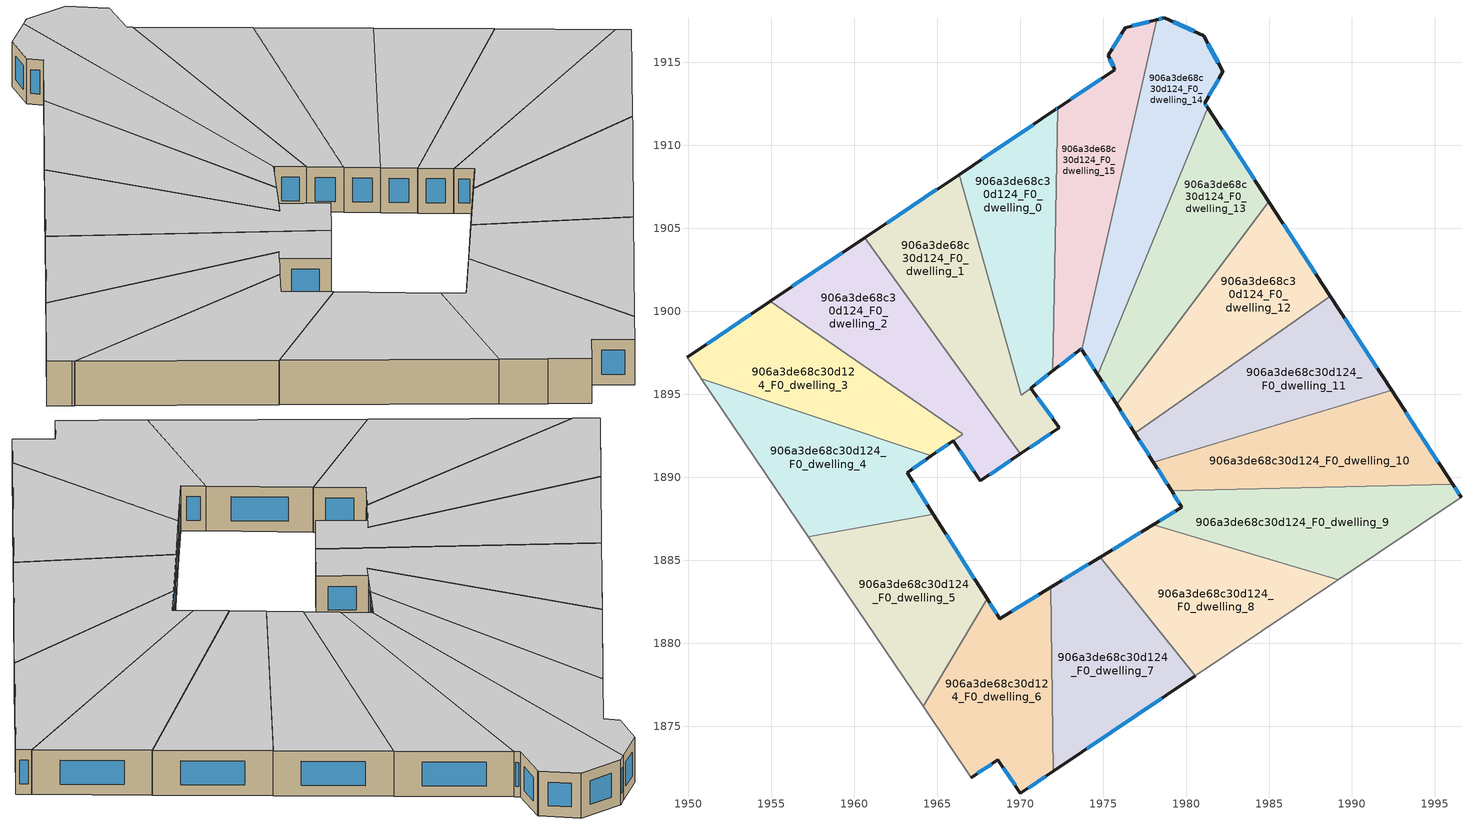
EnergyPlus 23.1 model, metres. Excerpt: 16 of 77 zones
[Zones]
906a3de68c30d124_F0_dwelling_0
 floor ground (EU_floor_Construction): 1972.26,1912.23 1971.98,1896.42 1970.08,1894.94 1966.32,1908.25 1972.16,1912.17 z0
 wall outside (EU_wall_Construction): 1972.26,1912.23 1972.16,1912.17 1966.32,1908.25 / 1970.64,1895.37 1971.98,1896.42 z0:3
 wall to 906a3de68c30d124_F0_dwelling_15 (EU_wall_Construction): 1971.98,1896.42 1972.26,1912.23 z0:3
 wall to 906a3de68c30d124_F0_dwelling_1 (EU_wall_Construction): 1966.32,1908.25 1970.08,1894.94 1970.64,1895.37 z0:3
 window (EU_Window_Construction): 1970.79,1911.25 1967.69,1909.17 / 1972.24,1912.22 1972.18,1912.18 / 1970.96,1895.62 1971.67,1896.18 z0.7:2.3
 ceiling to 906a3de68c30d124_F1_dwelling_0 (EU_floor_Construction): 1971.98,1896.42 1972.26,1912.23 1972.16,1912.17 1966.32,1908.25 1970.08,1894.94 z3
906a3de68c30d124_F0_dwelling_1
 floor ground (EU_floor_Construction): 1966.32,1908.25 1970.08,1894.94 1970.64,1895.37 1972.37,1893 1970.02,1891.42 1960.63,1904.43 z0
 wall outside (EU_wall_Construction): 1970.02,1891.42 1972.37,1893 1970.64,1895.37 / 1966.32,1908.25 1960.63,1904.43 z0:3
 wall to 906a3de68c30d124_F0_dwelling_2 (EU_wall_Construction): 1960.63,1904.43 1970.02,1891.42 z0:3
 window (EU_Window_Construction): 1970.57,1891.79 1971.82,1892.63 / 1964.99,1907.35 1961.97,1905.32 / 1971.96,1893.56 1971.05,1894.82 z0.7:2.3
 ceiling to 906a3de68c30d124_F1_dwelling_1 (EU_floor_Construction): 1972.37,1893 1970.64,1895.37 1970.08,1894.94 1966.32,1908.25 1960.63,1904.43 1970.02,1891.42 z3
906a3de68c30d124_F0_dwelling_10
 floor ground (EU_floor_Construction): 1992.38,1895.25 1996.07,1889.58 1979.13,1889.19 1978.03,1890.92 z0
 wall outside (EU_wall_Construction): 1978.03,1890.92 1979.13,1889.19 / 1996.07,1889.58 1992.38,1895.25 z0:3
 wall to 906a3de68c30d124_F0_dwelling_11 (EU_wall_Construction): 1992.38,1895.25 1978.03,1890.92 z0:3
 wall to 906a3de68c30d124_F0_dwelling_9 (EU_wall_Construction): 1979.13,1889.19 1996.07,1889.58 z0:3
 window (EU_Window_Construction): 1978.29,1890.51 1978.87,1889.59 / 1995.2,1890.91 1993.25,1893.92 z0.7:2.3
 ceiling to 906a3de68c30d124_F1_dwelling_10 (EU_floor_Construction): 1996.07,1889.58 1992.38,1895.25 1978.03,1890.92 1979.13,1889.19 z3
906a3de68c30d124_F0_dwelling_11
 floor ground (EU_floor_Construction): 1988.69,1900.92 1992.38,1895.25 1978.03,1890.92 1976.93,1892.65 z0
 wall outside (EU_wall_Construction): 1976.93,1892.65 1978.03,1890.92 / 1992.38,1895.25 1988.69,1900.92 z0:3
 wall to 906a3de68c30d124_F0_dwelling_12 (EU_wall_Construction): 1988.69,1900.92 1976.93,1892.65 z0:3
 window (EU_Window_Construction): 1977.19,1892.25 1977.77,1891.32 / 1991.52,1896.58 1989.56,1899.59 z0.7:2.3
 ceiling to 906a3de68c30d124_F1_dwelling_11 (EU_floor_Construction): 1992.38,1895.25 1988.69,1900.92 1976.93,1892.65 1978.03,1890.92 z3
906a3de68c30d124_F0_dwelling_12
 floor ground (EU_floor_Construction): 1985,1906.6 1988.69,1900.92 1976.93,1892.65 1975.81,1894.41 z0
 wall outside (EU_wall_Construction): 1975.81,1894.41 1976.93,1892.65 / 1988.69,1900.92 1985,1906.6 z0:3
 wall to 906a3de68c30d124_F0_dwelling_13 (EU_wall_Construction): 1985,1906.6 1975.81,1894.41 z0:3
 window (EU_Window_Construction): 1976.07,1894 1976.66,1893.07 / 1987.82,1902.26 1985.87,1905.27 z0.7:2.3
 ceiling to 906a3de68c30d124_F1_dwelling_12 (EU_floor_Construction): 1988.69,1900.92 1985,1906.6 1975.81,1894.41 1976.93,1892.65 z3
906a3de68c30d124_F0_dwelling_13
 floor ground (EU_floor_Construction): 1981.3,1912.28 1985,1906.6 1975.81,1894.41 1974.69,1896.17 z0
 wall outside (EU_wall_Construction): 1974.69,1896.17 1975.81,1894.41 / 1985,1906.6 1981.3,1912.28 z0:3
 wall to 906a3de68c30d124_F0_dwelling_14 (EU_wall_Construction): 1981.3,1912.28 1974.69,1896.17 z0:3
 window (EU_Window_Construction): 1974.95,1895.76 1975.55,1894.82 / 1984.13,1907.94 1982.17,1910.95 z0.7:2.3
 ceiling to 906a3de68c30d124_F1_dwelling_13 (EU_floor_Construction): 1975.81,1894.41 1985,1906.6 1981.3,1912.28 1974.69,1896.17 z3
906a3de68c30d124_F0_dwelling_14
 floor ground (EU_floor_Construction): 1981.05,1916.61 1982.2,1914.48 1982.22,1914.45 1981.13,1912.55 1981.3,1912.28 1974.69,1896.17 1973.72,1897.7 1978.24,1917.58 1978.69,1917.69 z0
 wall outside (EU_wall_Construction): 1981.3,1912.28 1981.13,1912.55 1982.22,1914.45 1982.2,1914.48 1981.05,1916.61 1978.69,1917.69 1978.24,1917.58 / 1973.72,1897.7 1974.69,1896.17 z0:3
 wall to 906a3de68c30d124_F0_dwelling_15 (EU_wall_Construction): 1978.24,1917.58 1973.72,1897.7 z0:3
 window (EU_Window_Construction): 1981.38,1913 1981.97,1914 / 1981.26,1912.35 1981.17,1912.49 / 1973.95,1897.34 1974.46,1896.53 / 1978.58,1917.67 1978.34,1917.61 / 1980.5,1916.87 1979.24,1917.44 / 1981.93,1914.98 1981.32,1916.11 z0.7:2.3
 ceiling to 906a3de68c30d124_F1_dwelling_14 (EU_floor_Construction): 1974.69,1896.17 1981.3,1912.28 1981.13,1912.55 1982.22,1914.45 1982.2,1914.48 1981.05,1916.61 1978.69,1917.69 1978.24,1917.58 1973.72,1897.7 z3
906a3de68c30d124_F0_dwelling_15
 floor ground (EU_floor_Construction): 1978.24,1917.58 1973.72,1897.7 1973.68,1897.76 1971.98,1896.42 1972.26,1912.23 1975.71,1914.55 1975.31,1915.43 1976.33,1917.08 z0
 wall outside (EU_wall_Construction): 1978.24,1917.58 1976.33,1917.08 1975.31,1915.43 1975.71,1914.55 1972.26,1912.23 / 1971.98,1896.42 1973.68,1897.76 1973.72,1897.7 z0:3
 window (EU_Window_Construction): 1975.41,1915.23 1975.62,1914.76 / 1976.09,1916.7 1975.55,1915.82 / 1977.79,1917.46 1976.78,1917.2 / 1973.69,1897.74 1973.71,1897.71 / 1972.38,1896.74 1973.29,1897.44 / 1974.9,1914.01 1973.07,1912.78 z0.7:2.3
 ceiling to 906a3de68c30d124_F1_dwelling_15 (EU_floor_Construction): 1973.72,1897.7 1978.24,1917.58 1976.33,1917.08 1975.31,1915.43 1975.71,1914.55 1972.26,1912.23 1971.98,1896.42 1973.68,1897.76 z3
906a3de68c30d124_F0_dwelling_2
 floor ground (EU_floor_Construction): 1960.63,1904.43 1970.02,1891.42 1967.59,1889.79 1965.97,1892.22 1966.54,1892.61 1954.94,1900.61 z0
 wall outside (EU_wall_Construction): 1965.97,1892.22 1967.59,1889.79 1970.02,1891.42 / 1960.63,1904.43 1954.94,1900.61 z0:3
 wall to 906a3de68c30d124_F0_dwelling_3 (EU_wall_Construction): 1966.54,1892.61 1965.97,1892.22 / 1954.94,1900.61 1966.53,1892.62 z0:3
 window (EU_Window_Construction): 1966.36,1891.65 1967.21,1890.36 / 1959.3,1903.53 1956.28,1901.5 / 1968.16,1890.17 1969.45,1891.04 z0.7:2.3
 ceiling to 906a3de68c30d124_F1_dwelling_2 (EU_floor_Construction): 1970.02,1891.42 1960.63,1904.43 1954.94,1900.61 1966.54,1892.61 1965.97,1892.22 1967.59,1889.79 z3
906a3de68c30d124_F0_dwelling_3
 floor ground (EU_floor_Construction): 1966.53,1892.62 1964.65,1891.3 1950.81,1895.96 1950.72,1896.09 1949.94,1897.25 1954.94,1900.61 z0
 wall outside (EU_wall_Construction): 1954.94,1900.61 1949.94,1897.25 / 1964.65,1891.3 1965.97,1892.22 z0:3
 wall adiabatic (EU_wall_Construction): 1949.94,1897.25 1950.72,1896.09 1950.81,1895.96 z0:3
 wall to 906a3de68c30d124_F0_dwelling_4 (EU_wall_Construction): 1950.81,1895.96 1964.65,1891.3 z0:3
 window (EU_Window_Construction): 1953.77,1899.82 1951.11,1898.03 / 1964.96,1891.52 1965.66,1892.01 z0.7:2.3
 ceiling to 906a3de68c30d124_F1_dwelling_3 (EU_floor_Construction): 1966.54,1892.61 1954.94,1900.61 1949.94,1897.25 1950.72,1896.09 1950.81,1895.96 1964.65,1891.3 z3
906a3de68c30d124_F0_dwelling_4
 floor ground (EU_floor_Construction): 1964.65,1891.3 1963.19,1890.29 1964.79,1887.78 1957.24,1886.43 1950.81,1895.96 z0
 wall outside (EU_wall_Construction): 1964.79,1887.78 1963.19,1890.29 1964.65,1891.3 z0:3
 wall to 906a3de68c30d124_F0_dwelling_5 (EU_wall_Construction): 1957.24,1886.43 1964.79,1887.78 z0:3
 wall adiabatic (EU_wall_Construction): 1950.81,1895.96 1957.24,1886.43 z0:3
 window (EU_Window_Construction): 1963.53,1890.53 1964.31,1891.06 / 1964.41,1888.37 1963.57,1889.7 z0.7:2.3
 ceiling to 906a3de68c30d124_F1_dwelling_4 (EU_floor_Construction): 1964.79,1887.78 1963.19,1890.29 1964.65,1891.3 1950.81,1895.96 1957.24,1886.43 z3
906a3de68c30d124_F0_dwelling_5
 floor ground (EU_floor_Construction): 1964.79,1887.78 1968.01,1882.7 1964.16,1876.2 1957.24,1886.43 z0
 wall outside (EU_wall_Construction): 1968.01,1882.7 1964.79,1887.78 z0:3
 wall to 906a3de68c30d124_F0_dwelling_6 (EU_wall_Construction): 1964.16,1876.2 1968.01,1882.7 z0:3
 wall adiabatic (EU_wall_Construction): 1957.24,1886.43 1964.16,1876.2 z0:3
 window (EU_Window_Construction): 1967.25,1883.9 1965.54,1886.59 z0.7:2.3
 ceiling to 906a3de68c30d124_F1_dwelling_5 (EU_floor_Construction): 1964.16,1876.2 1968.01,1882.7 1964.79,1887.78 1957.24,1886.43 z3
906a3de68c30d124_F0_dwelling_6
 floor ground (EU_floor_Construction): 1971.84,1883.37 1972.02,1872.31 1970.02,1870.97 1968.66,1872.99 1967.06,1871.91 1965.7,1873.92 1964.16,1876.2 1968.01,1882.7 1968.78,1881.5 z0
 wall outside (EU_wall_Construction): 1971.84,1883.37 1968.78,1881.5 1968.01,1882.7 / 1967.06,1871.91 1968.66,1872.99 1970.02,1870.97 1972.02,1872.31 z0:3
 wall to 906a3de68c30d124_F0_dwelling_7 (EU_wall_Construction): 1972.02,1872.31 1971.84,1883.37 z0:3
 wall adiabatic (EU_wall_Construction): 1964.16,1876.2 1965.7,1873.92 1967.06,1871.91 z0:3
 window (EU_Window_Construction): 1968.6,1881.78 1968.19,1882.42 / 1971.12,1882.93 1969.5,1881.94 / 1970.49,1871.29 1971.55,1872 / 1968.98,1872.51 1969.7,1871.44 / 1967.44,1872.16 1968.29,1872.73 z0.7:2.3
 ceiling to 906a3de68c30d124_F1_dwelling_6 (EU_floor_Construction): 1972.02,1872.31 1971.84,1883.37 1968.78,1881.5 1968.01,1882.7 1964.16,1876.2 1965.7,1873.92 1967.06,1871.91 1968.66,1872.99 1970.02,1870.97 z3
906a3de68c30d124_F0_dwelling_7
 floor ground (EU_floor_Construction): 1974.82,1885.19 1980.54,1878.04 1972.02,1872.31 1971.84,1883.37 z0
 wall outside (EU_wall_Construction): 1974.82,1885.19 1971.84,1883.37 / 1972.02,1872.31 1980.54,1878.04 z0:3
 wall to 906a3de68c30d124_F0_dwelling_8 (EU_wall_Construction): 1980.54,1878.04 1974.82,1885.19 z0:3
 window (EU_Window_Construction): 1974.12,1884.76 1972.54,1883.8 / 1974.02,1873.66 1978.54,1876.7 z0.7:2.3
 ceiling to 906a3de68c30d124_F1_dwelling_7 (EU_floor_Construction): 1980.54,1878.04 1974.82,1885.19 1971.84,1883.37 1972.02,1872.31 z3
906a3de68c30d124_F0_dwelling_8
 floor ground (EU_floor_Construction): 1989.16,1883.82 1988.64,1883.48 1986.6,1882.11 1980.54,1878.04 1974.82,1885.19 1978.03,1887.14 z0
 wall outside (EU_wall_Construction): 1978.03,1887.14 1974.82,1885.19 z0:3
 wall adiabatic (EU_wall_Construction): 1980.54,1878.04 1986.6,1882.11 1988.64,1883.48 1989.16,1883.82 z0:3
 wall to 906a3de68c30d124_F0_dwelling_9 (EU_wall_Construction): 1989.16,1883.82 1978.03,1887.14 z0:3
 window (EU_Window_Construction): 1977.27,1886.69 1975.57,1885.65 z0.7:2.3
 ceiling to 906a3de68c30d124_F1_dwelling_8 (EU_floor_Construction): 1986.6,1882.11 1988.64,1883.48 1989.16,1883.82 1978.03,1887.14 1974.82,1885.19 1980.54,1878.04 z3
906a3de68c30d124_F0_dwelling_9
 floor ground (EU_floor_Construction): 1996.07,1889.58 1996.57,1888.82 1989.16,1883.82 1978.03,1887.14 1979.76,1888.2 1979.13,1889.19 z0
 wall outside (EU_wall_Construction): 1979.13,1889.19 1979.76,1888.2 1978.03,1887.14 / 1996.57,1888.82 1996.07,1889.58 z0:3
 wall adiabatic (EU_wall_Construction): 1989.16,1883.82 1996.57,1888.82 z0:3
 window (EU_Window_Construction): 1979.35,1887.95 1978.43,1887.39 / 1979.27,1888.96 1979.61,1888.43 / 1996.45,1889 1996.19,1889.4 z0.7:2.3
 ceiling to 906a3de68c30d124_F1_dwelling_9 (EU_floor_Construction): 1996.57,1888.82 1996.07,1889.58 1979.13,1889.19 1979.76,1888.2 1978.03,1887.14 1989.16,1883.82 z3
[Building]
EU S2 Campaign: North Axis=0; Terrain=City; Solar Distribution=FullExterior
[Site:Location]
Budapest.Ferenc.Liszt.Intl.AP: Latitude=47.437; Longitude=19.256; Time Zone=1; Elevation=185
[SizingPeriod:WeatherFileDays]
AnnualSizingPeriod: Begin Month=1; Begin Day of Month=1; End Month=12; End Day of Month=31; Day of Week for Start Day=Monday; Use Weather File Daylight Saving Period=No; Use Weather File Rain and Snow Indicators=No
[MATERIAL]
EU_InternalMass_Material: Roughness=MediumRough; Thickness=0.1; Conductivity=1; Density=1800; Specific Heat=900; Thermal Absorptance=0.9; Solar Absorptance=0.7; Visible Absorptance=0.7
[MATERIAL:NOMASS] Roughness=MediumRough; Thermal Absorptance=0.9; Solar Absorptance=0.7; Visible Absorptance=0.7
Name | Thermal Resistance
EU_wall_NoMass | 0.832559
EU_floor_NoMass | 0.872794
[WINDOWMATERIAL:SIMPLEGLAZINGSYSTEM]
EU_Window_SimpleGlazing: UFactor=2.79869; Solar Heat Gain Coefficient=0.75; Visible Transmittance=0.75
[CONSTRUCTION]
EU_wall_Construction: EU_wall_NoMass
EU_floor_Construction: EU_floor_NoMass
EU_Window_Construction: EU_Window_SimpleGlazing
EU_InternalMass_Construction: EU_InternalMass_Material
[ZONE] Type=1; Multiplier=1; Ceiling Height=autocalculate; Floor Area=autocalculate; Part of Total Floor Area=Yes
Name | Volume
906a3de68c30d124_F0_dwelling_0 | 185.429
906a3de68c30d124_F0_dwelling_1 | 201.325
906a3de68c30d124_F0_dwelling_10 | 190.552
906a3de68c30d124_F0_dwelling_11 | 190.545
906a3de68c30d124_F0_dwelling_12 | 190.514
906a3de68c30d124_F0_dwelling_13 | 190.555
906a3de68c30d124_F0_dwelling_14 | 190.572
906a3de68c30d124_F0_dwelling_15 | 184.888
906a3de68c30d124_F0_dwelling_2 | 201.696
906a3de68c30d124_F0_dwelling_3 | 184.901
906a3de68c30d124_F0_dwelling_4 | 185.03
906a3de68c30d124_F0_dwelling_5 | 190.55
906a3de68c30d124_F0_dwelling_6 | 190.547
906a3de68c30d124_F0_dwelling_7 | 190.546
906a3de68c30d124_F0_dwelling_8 | 190.549
906a3de68c30d124_F0_dwelling_9 | 190.534
[INTERNALMASS] Construction=EU_InternalMass_Construction
Name | Zone or ZoneList | Surface Area
906a3de68c30d124_F0_dwelling_0_EU_InternalMass | 906a3de68c30d124_F0_dwelling_0 | 61.8057
906a3de68c30d124_F0_dwelling_1_EU_InternalMass | 906a3de68c30d124_F0_dwelling_1 | 67.1093
906a3de68c30d124_F0_dwelling_2_EU_InternalMass | 906a3de68c30d124_F0_dwelling_2 | 67.2331
906a3de68c30d124_F0_dwelling_3_EU_InternalMass | 906a3de68c30d124_F0_dwelling_3 | 61.632
906a3de68c30d124_F0_dwelling_4_EU_InternalMass | 906a3de68c30d124_F0_dwelling_4 | 61.6774
906a3de68c30d124_F0_dwelling_5_EU_InternalMass | 906a3de68c30d124_F0_dwelling_5 | 63.5167
906a3de68c30d124_F0_dwelling_6_EU_InternalMass | 906a3de68c30d124_F0_dwelling_6 | 63.5154
906a3de68c30d124_F0_dwelling_7_EU_InternalMass | 906a3de68c30d124_F0_dwelling_7 | 63.5152
906a3de68c30d124_F0_dwelling_8_EU_InternalMass | 906a3de68c30d124_F0_dwelling_8 | 63.5165
906a3de68c30d124_F0_dwelling_9_EU_InternalMass | 906a3de68c30d124_F0_dwelling_9 | 63.5118
906a3de68c30d124_F0_dwelling_10_EU_InternalMass | 906a3de68c30d124_F0_dwelling_10 | 63.5173
906a3de68c30d124_F0_dwelling_11_EU_InternalMass | 906a3de68c30d124_F0_dwelling_11 | 63.5153
906a3de68c30d124_F0_dwelling_12_EU_InternalMass | 906a3de68c30d124_F0_dwelling_12 | 63.5045
906a3de68c30d124_F0_dwelling_13_EU_InternalMass | 906a3de68c30d124_F0_dwelling_13 | 63.5184
906a3de68c30d124_F0_dwelling_14_EU_InternalMass | 906a3de68c30d124_F0_dwelling_14 | 63.524
906a3de68c30d124_F0_dwelling_15_EU_InternalMass | 906a3de68c30d124_F0_dwelling_15 | 61.6308
[OTHEREQUIPMENT] Fuel Type=Electricity; Design Level Calculation Method=Watts/Area; Power per Zone Floor Area=1; Fraction Latent=0; Fraction Radiant=0; Fraction Lost=0; Carbon Dioxide Generation Rate=0; EndUse Subcategory=EU_Step8_InternalGains
Name | Zone or ZoneList or Space or SpaceList | Schedule
EU_Step8_InternalGain_906a3de68c30d124_F0_dwelling_0_f000 | 906a3de68c30d124_F0_dwelling_0 | EU_Step8_GainSchedule_906a3de68c30d124_F0_dwelling_0_f000
EU_Step8_InternalGain_906a3de68c30d124_F0_dwelling_1_f000 | 906a3de68c30d124_F0_dwelling_1 | EU_Step8_GainSchedule_906a3de68c30d124_F0_dwelling_1_f000
EU_Step8_InternalGain_906a3de68c30d124_F0_dwelling_2_f000 | 906a3de68c30d124_F0_dwelling_2 | EU_Step8_GainSchedule_906a3de68c30d124_F0_dwelling_2_f000
EU_Step8_InternalGain_906a3de68c30d124_F0_dwelling_3_f000 | 906a3de68c30d124_F0_dwelling_3 | EU_Step8_GainSchedule_906a3de68c30d124_F0_dwelling_3_f000
EU_Step8_InternalGain_906a3de68c30d124_F0_dwelling_4_f000 | 906a3de68c30d124_F0_dwelling_4 | EU_Step8_GainSchedule_906a3de68c30d124_F0_dwelling_4_f000
EU_Step8_InternalGain_906a3de68c30d124_F0_dwelling_5_f000 | 906a3de68c30d124_F0_dwelling_5 | EU_Step8_GainSchedule_906a3de68c30d124_F0_dwelling_5_f000
EU_Step8_InternalGain_906a3de68c30d124_F0_dwelling_6_f000 | 906a3de68c30d124_F0_dwelling_6 | EU_Step8_GainSchedule_906a3de68c30d124_F0_dwelling_6_f000
EU_Step8_InternalGain_906a3de68c30d124_F0_dwelling_7_f000 | 906a3de68c30d124_F0_dwelling_7 | EU_Step8_GainSchedule_906a3de68c30d124_F0_dwelling_7_f000
EU_Step8_InternalGain_906a3de68c30d124_F0_dwelling_8_f000 | 906a3de68c30d124_F0_dwelling_8 | EU_Step8_GainSchedule_906a3de68c30d124_F0_dwelling_8_f000
EU_Step8_InternalGain_906a3de68c30d124_F0_dwelling_9_f000 | 906a3de68c30d124_F0_dwelling_9 | EU_Step8_GainSchedule_906a3de68c30d124_F0_dwelling_9_f000
EU_Step8_InternalGain_906a3de68c30d124_F0_dwelling_10_f000 | 906a3de68c30d124_F0_dwelling_10 | EU_Step8_GainSchedule_906a3de68c30d124_F0_dwelling_10_f000
EU_Step8_InternalGain_906a3de68c30d124_F0_dwelling_11_f000 | 906a3de68c30d124_F0_dwelling_11 | EU_Step8_GainSchedule_906a3de68c30d124_F0_dwelling_11_f000
EU_Step8_InternalGain_906a3de68c30d124_F0_dwelling_12_f000 | 906a3de68c30d124_F0_dwelling_12 | EU_Step8_GainSchedule_906a3de68c30d124_F0_dwelling_12_f000
EU_Step8_InternalGain_906a3de68c30d124_F0_dwelling_13_f000 | 906a3de68c30d124_F0_dwelling_13 | EU_Step8_GainSchedule_906a3de68c30d124_F0_dwelling_13_f000
EU_Step8_InternalGain_906a3de68c30d124_F0_dwelling_14_f000 | 906a3de68c30d124_F0_dwelling_14 | EU_Step8_GainSchedule_906a3de68c30d124_F0_dwelling_14_f000
EU_Step8_InternalGain_906a3de68c30d124_F0_dwelling_15_f000 | 906a3de68c30d124_F0_dwelling_15 | EU_Step8_GainSchedule_906a3de68c30d124_F0_dwelling_15_f000
[ZONEVENTILATION:DESIGNFLOWRATE] Schedule=EU_AlwaysOn; Design Flow Rate Calculation Method=AirChanges/Hour; Air Changes per Hour=0.475469; Ventilation Type=Natural; Fan Pressure Rise=0; Fan Total Efficiency=1; Constant Term Coefficient=1; Temperature Term Coefficient=0; Velocity Term Coefficient=0; Velocity Squared Term Coefficient=0; Minimum Indoor Temperature=-100; Maximum Indoor Temperature=100; Delta Temperature=-100; Minimum Outdoor Temperature=-100; Maximum Outdoor Temperature=100; Maximum Wind Speed=40
Name | Zone or ZoneList or Space or SpaceList
EU_ConstantAir_906a3de68c30d124_F0_dwelling_0 | 906a3de68c30d124_F0_dwelling_0
EU_ConstantAir_906a3de68c30d124_F0_dwelling_1 | 906a3de68c30d124_F0_dwelling_1
EU_ConstantAir_906a3de68c30d124_F0_dwelling_2 | 906a3de68c30d124_F0_dwelling_2
EU_ConstantAir_906a3de68c30d124_F0_dwelling_3 | 906a3de68c30d124_F0_dwelling_3
EU_ConstantAir_906a3de68c30d124_F0_dwelling_4 | 906a3de68c30d124_F0_dwelling_4
EU_ConstantAir_906a3de68c30d124_F0_dwelling_5 | 906a3de68c30d124_F0_dwelling_5
EU_ConstantAir_906a3de68c30d124_F0_dwelling_6 | 906a3de68c30d124_F0_dwelling_6
EU_ConstantAir_906a3de68c30d124_F0_dwelling_7 | 906a3de68c30d124_F0_dwelling_7
EU_ConstantAir_906a3de68c30d124_F0_dwelling_8 | 906a3de68c30d124_F0_dwelling_8
EU_ConstantAir_906a3de68c30d124_F0_dwelling_9 | 906a3de68c30d124_F0_dwelling_9
EU_ConstantAir_906a3de68c30d124_F0_dwelling_10 | 906a3de68c30d124_F0_dwelling_10
EU_ConstantAir_906a3de68c30d124_F0_dwelling_11 | 906a3de68c30d124_F0_dwelling_11
EU_ConstantAir_906a3de68c30d124_F0_dwelling_12 | 906a3de68c30d124_F0_dwelling_12
EU_ConstantAir_906a3de68c30d124_F0_dwelling_13 | 906a3de68c30d124_F0_dwelling_13
EU_ConstantAir_906a3de68c30d124_F0_dwelling_14 | 906a3de68c30d124_F0_dwelling_14
EU_ConstantAir_906a3de68c30d124_F0_dwelling_15 | 906a3de68c30d124_F0_dwelling_15
[HVACTEMPLATE:THERMOSTAT] Constant Heating Setpoint=20; Constant Cooling Setpoint=50
EU_HeatOnly_906a3de68c30d124_F0_dwelling_0; EU_HeatOnly_906a3de68c30d124_F0_dwelling_1; EU_HeatOnly_906a3de68c30d124_F0_dwelling_2; EU_HeatOnly_906a3de68c30d124_F0_dwelling_3; EU_HeatOnly_906a3de68c30d124_F0_dwelling_4; EU_HeatOnly_906a3de68c30d124_F0_dwelling_5; EU_HeatOnly_906a3de68c30d124_F0_dwelling_6; EU_HeatOnly_906a3de68c30d124_F0_dwelling_7; EU_HeatOnly_906a3de68c30d124_F0_dwelling_8; EU_HeatOnly_906a3de68c30d124_F0_dwelling_9; EU_HeatOnly_906a3de68c30d124_F0_dwelling_10; EU_HeatOnly_906a3de68c30d124_F0_dwelling_11; EU_HeatOnly_906a3de68c30d124_F0_dwelling_12; EU_HeatOnly_906a3de68c30d124_F0_dwelling_13; EU_HeatOnly_906a3de68c30d124_F0_dwelling_14; EU_HeatOnly_906a3de68c30d124_F0_dwelling_15; EU_HeatOnly_906a3de68c30d124_F1_dwelling_0; EU_HeatOnly_906a3de68c30d124_F1_dwelling_1; EU_HeatOnly_906a3de68c30d124_F1_dwelling_2; EU_HeatOnly_906a3de68c30d124_F1_dwelling_3; EU_HeatOnly_906a3de68c30d124_F1_dwelling_4; EU_HeatOnly_906a3de68c30d124_F1_dwelling_5; EU_HeatOnly_906a3de68c30d124_F1_dwelling_6; EU_HeatOnly_906a3de68c30d124_F1_dwelling_7; EU_HeatOnly_906a3de68c30d124_F1_dwelling_8; EU_HeatOnly_906a3de68c30d124_F1_dwelling_9; EU_HeatOnly_906a3de68c30d124_F1_dwelling_10; EU_HeatOnly_906a3de68c30d124_F1_dwelling_11; EU_HeatOnly_906a3de68c30d124_F1_dwelling_12; EU_HeatOnly_906a3de68c30d124_F1_dwelling_13; EU_HeatOnly_906a3de68c30d124_F1_dwelling_14; EU_HeatOnly_906a3de68c30d124_F1_dwelling_15; EU_HeatOnly_906a3de68c30d124_F2_dwelling_0; EU_HeatOnly_906a3de68c30d124_F2_dwelling_1; EU_HeatOnly_906a3de68c30d124_F2_dwelling_2; EU_HeatOnly_906a3de68c30d124_F2_dwelling_3; EU_HeatOnly_906a3de68c30d124_F2_dwelling_4; EU_HeatOnly_906a3de68c30d124_F2_dwelling_5; EU_HeatOnly_906a3de68c30d124_F2_dwelling_6; EU_HeatOnly_906a3de68c30d124_F2_dwelling_7; EU_HeatOnly_906a3de68c30d124_F2_dwelling_8; EU_HeatOnly_906a3de68c30d124_F2_dwelling_9; EU_HeatOnly_906a3de68c30d124_F2_dwelling_10; EU_HeatOnly_906a3de68c30d124_F2_dwelling_11; EU_HeatOnly_906a3de68c30d124_F2_dwelling_12; EU_HeatOnly_906a3de68c30d124_F2_dwelling_13; EU_HeatOnly_906a3de68c30d124_F2_dwelling_14; EU_HeatOnly_906a3de68c30d124_F3_dwelling_0; EU_HeatOnly_906a3de68c30d124_F3_dwelling_1; EU_HeatOnly_906a3de68c30d124_F3_dwelling_2; EU_HeatOnly_906a3de68c30d124_F3_dwelling_3; EU_HeatOnly_906a3de68c30d124_F3_dwelling_4; EU_HeatOnly_906a3de68c30d124_F3_dwelling_5; EU_HeatOnly_906a3de68c30d124_F3_dwelling_6; EU_HeatOnly_906a3de68c30d124_F3_dwelling_7; EU_HeatOnly_906a3de68c30d124_F3_dwelling_8; EU_HeatOnly_906a3de68c30d124_F3_dwelling_9; EU_HeatOnly_906a3de68c30d124_F3_dwelling_10; EU_HeatOnly_906a3de68c30d124_F3_dwelling_11; EU_HeatOnly_906a3de68c30d124_F3_dwelling_12; EU_HeatOnly_906a3de68c30d124_F3_dwelling_13; EU_HeatOnly_906a3de68c30d124_F3_dwelling_14; EU_HeatOnly_906a3de68c30d124_F4_dwelling_0; EU_HeatOnly_906a3de68c30d124_F4_dwelling_1; EU_HeatOnly_906a3de68c30d124_F4_dwelling_2; EU_HeatOnly_906a3de68c30d124_F4_dwelling_3; EU_HeatOnly_906a3de68c30d124_F4_dwelling_4; EU_HeatOnly_906a3de68c30d124_F4_dwelling_5; EU_HeatOnly_906a3de68c30d124_F4_dwelling_6; EU_HeatOnly_906a3de68c30d124_F4_dwelling_7; EU_HeatOnly_906a3de68c30d124_F4_dwelling_8; EU_HeatOnly_906a3de68c30d124_F4_dwelling_9; EU_HeatOnly_906a3de68c30d124_F4_dwelling_10; EU_HeatOnly_906a3de68c30d124_F4_dwelling_11; EU_HeatOnly_906a3de68c30d124_F4_dwelling_12; EU_HeatOnly_906a3de68c30d124_F4_dwelling_13; EU_HeatOnly_906a3de68c30d124_F4_dwelling_14
[HVACTEMPLATE:ZONE:IDEALLOADSAIRSYSTEM] System Availability Schedule=EU_AlwaysOn; Maximum Heating Supply Air Temperature=50; Minimum Cooling Supply Air Temperature=13; Maximum Heating Supply Air Humidity Ratio=0.0156; Minimum Cooling Supply Air Humidity Ratio=0.0077; Heating Limit=NoLimit; Cooling Limit=NoLimit; Heating Availability Schedule=EU_AlwaysOn; Cooling Availability Schedule=EU_CoolingOff; Dehumidification Control Type=ConstantSensibleHeatRatio; Cooling Sensible Heat Ratio=0.7; Dehumidification Setpoint=60; Humidification Control Type=None; Humidification Setpoint=30; Outdoor Air Method=None; Outdoor Air Flow Rate per Person=0.00944; Outdoor Air Flow Rate per Zone Floor Area=0; Outdoor Air Flow Rate per Zone=0; Demand Controlled Ventilation Type=None; Outdoor Air Economizer Type=NoEconomizer; Heat Recovery Type=None; Sensible Heat Recovery Effectiveness=0.7; Latent Heat Recovery Effectiveness=0.65
Name | Template Thermostat
906a3de68c30d124_F0_dwelling_0 | EU_HeatOnly_906a3de68c30d124_F0_dwelling_0
906a3de68c30d124_F0_dwelling_1 | EU_HeatOnly_906a3de68c30d124_F0_dwelling_1
906a3de68c30d124_F0_dwelling_2 | EU_HeatOnly_906a3de68c30d124_F0_dwelling_2
906a3de68c30d124_F0_dwelling_3 | EU_HeatOnly_906a3de68c30d124_F0_dwelling_3
906a3de68c30d124_F0_dwelling_4 | EU_HeatOnly_906a3de68c30d124_F0_dwelling_4
906a3de68c30d124_F0_dwelling_5 | EU_HeatOnly_906a3de68c30d124_F0_dwelling_5
906a3de68c30d124_F0_dwelling_6 | EU_HeatOnly_906a3de68c30d124_F0_dwelling_6
906a3de68c30d124_F0_dwelling_7 | EU_HeatOnly_906a3de68c30d124_F0_dwelling_7
906a3de68c30d124_F0_dwelling_8 | EU_HeatOnly_906a3de68c30d124_F0_dwelling_8
906a3de68c30d124_F0_dwelling_9 | EU_HeatOnly_906a3de68c30d124_F0_dwelling_9
906a3de68c30d124_F0_dwelling_10 | EU_HeatOnly_906a3de68c30d124_F0_dwelling_10
906a3de68c30d124_F0_dwelling_11 | EU_HeatOnly_906a3de68c30d124_F0_dwelling_11
906a3de68c30d124_F0_dwelling_12 | EU_HeatOnly_906a3de68c30d124_F0_dwelling_12
906a3de68c30d124_F0_dwelling_13 | EU_HeatOnly_906a3de68c30d124_F0_dwelling_13
906a3de68c30d124_F0_dwelling_14 | EU_HeatOnly_906a3de68c30d124_F0_dwelling_14
906a3de68c30d124_F0_dwelling_15 | EU_HeatOnly_906a3de68c30d124_F0_dwelling_15
[SIZING:ZONE] Zone Cooling Design Supply Air Temperature Input Method=SupplyAirTemperature; Zone Cooling Design Supply Air Temperature=13; Zone Heating Design Supply Air Temperature Input Method=SupplyAirTemperature; Zone Heating Design Supply Air Temperature=50; Zone Cooling Design Supply Air Humidity Ratio=0.008; Zone Heating Design Supply Air Humidity Ratio=0.008; Cooling Design Air Flow Method=DesignDay; Cooling Design Air Flow Rate=0; Cooling Minimum Air Flow per Zone Floor Area=0.000762; Cooling Minimum Air Flow=0; Cooling Minimum Air Flow Fraction=0.2; Heating Design Air Flow Method=DesignDay; Heating Design Air Flow Rate=0; Heating Maximum Air Flow per Zone Floor Area=0.002032; Heating Maximum Air Flow=0.141576; Heating Maximum Air Flow Fraction=0.3; Account for Dedicated Outdoor Air System=No; Dedicated Outdoor Air System Control Strategy=NeutralSupplyAir; Dedicated Outdoor Air Low Setpoint Temperature for Design=autosize; Dedicated Outdoor Air High Setpoint Temperature for Design=autosize; Zone Load Sizing Method=Sensible Load Only No Latent Load; Zone Latent Cooling Design Supply Air Humidity Ratio Input Method=HumidityRatioDifference; Zone Cooling Design Supply Air Humidity Ratio Difference=0.005; Zone Latent Heating Design Supply Air Humidity Ratio Input Method=HumidityRatioDifference; Zone Humidification Design Supply Air Humidity Ratio Difference=0.005
906a3de68c30d124_F0_dwelling_0; 906a3de68c30d124_F0_dwelling_1; 906a3de68c30d124_F0_dwelling_2; 906a3de68c30d124_F0_dwelling_3; 906a3de68c30d124_F0_dwelling_4; 906a3de68c30d124_F0_dwelling_5; 906a3de68c30d124_F0_dwelling_6; 906a3de68c30d124_F0_dwelling_7; 906a3de68c30d124_F0_dwelling_8; 906a3de68c30d124_F0_dwelling_9; 906a3de68c30d124_F0_dwelling_10; 906a3de68c30d124_F0_dwelling_11; 906a3de68c30d124_F0_dwelling_12; 906a3de68c30d124_F0_dwelling_13; 906a3de68c30d124_F0_dwelling_14; 906a3de68c30d124_F0_dwelling_15
[SCHEDULE:CONSTANT]
Name | Hourly Value
EU_AlwaysOn | 1
EU_CoolingOff | 0
[SCHEDULE:FILE] Column Number=1; Rows to Skip at Top=0; Number of Hours of Data=8760; Column Separator=Comma; Interpolate to Timestep=No; Minutes per Item=60; Adjust Schedule for Daylight Savings=Yes
Name | File
EU_Step8_GainSchedule_906a3de68c30d124_F0_dwelling_0_f000 | ../../schedules/906a3de68c30d124/906a3de68c30d124_F0_dwelling_0_f000_gain.csv
EU_Step8_GainSchedule_906a3de68c30d124_F0_dwelling_1_f000 | ../../schedules/906a3de68c30d124/906a3de68c30d124_F0_dwelling_1_f000_gain.csv
EU_Step8_GainSchedule_906a3de68c30d124_F0_dwelling_2_f000 | ../../schedules/906a3de68c30d124/906a3de68c30d124_F0_dwelling_2_f000_gain.csv
EU_Step8_GainSchedule_906a3de68c30d124_F0_dwelling_3_f000 | ../../schedules/906a3de68c30d124/906a3de68c30d124_F0_dwelling_3_f000_gain.csv
EU_Step8_GainSchedule_906a3de68c30d124_F0_dwelling_4_f000 | ../../schedules/906a3de68c30d124/906a3de68c30d124_F0_dwelling_4_f000_gain.csv
EU_Step8_GainSchedule_906a3de68c30d124_F0_dwelling_5_f000 | ../../schedules/906a3de68c30d124/906a3de68c30d124_F0_dwelling_5_f000_gain.csv
EU_Step8_GainSchedule_906a3de68c30d124_F0_dwelling_6_f000 | ../../schedules/906a3de68c30d124/906a3de68c30d124_F0_dwelling_6_f000_gain.csv
EU_Step8_GainSchedule_906a3de68c30d124_F0_dwelling_7_f000 | ../../schedules/906a3de68c30d124/906a3de68c30d124_F0_dwelling_7_f000_gain.csv
EU_Step8_GainSchedule_906a3de68c30d124_F0_dwelling_8_f000 | ../../schedules/906a3de68c30d124/906a3de68c30d124_F0_dwelling_8_f000_gain.csv
EU_Step8_GainSchedule_906a3de68c30d124_F0_dwelling_9_f000 | ../../schedules/906a3de68c30d124/906a3de68c30d124_F0_dwelling_9_f000_gain.csv
EU_Step8_GainSchedule_906a3de68c30d124_F0_dwelling_10_f000 | ../../schedules/906a3de68c30d124/906a3de68c30d124_F0_dwelling_10_f000_gain.csv
EU_Step8_GainSchedule_906a3de68c30d124_F0_dwelling_11_f000 | ../../schedules/906a3de68c30d124/906a3de68c30d124_F0_dwelling_11_f000_gain.csv
EU_Step8_GainSchedule_906a3de68c30d124_F0_dwelling_12_f000 | ../../schedules/906a3de68c30d124/906a3de68c30d124_F0_dwelling_12_f000_gain.csv
EU_Step8_GainSchedule_906a3de68c30d124_F0_dwelling_13_f000 | ../../schedules/906a3de68c30d124/906a3de68c30d124_F0_dwelling_13_f000_gain.csv
EU_Step8_GainSchedule_906a3de68c30d124_F0_dwelling_14_f000 | ../../schedules/906a3de68c30d124/906a3de68c30d124_F0_dwelling_14_f000_gain.csv
EU_Step8_GainSchedule_906a3de68c30d124_F0_dwelling_15_f000 | ../../schedules/906a3de68c30d124/906a3de68c30d124_F0_dwelling_15_f000_gain.csv
